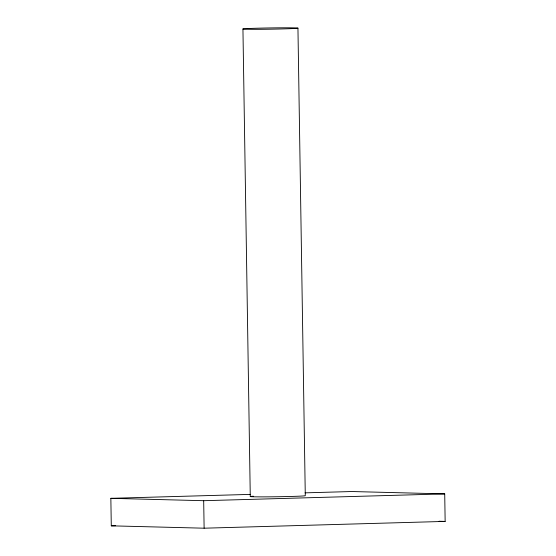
<?xml version="1.0" encoding="UTF-8"?>
<svg xmlns="http://www.w3.org/2000/svg" width="556" height="556" viewBox="0 0 556 556"><rect width="100%" height="100%" fill="white"/><g stroke="black" fill="none" stroke-linecap="round" stroke-linejoin="round"><path stroke-width="0.83" d="M305.063 492.852L351.878 491.532L444.717 493.902L445.147 521.403L204.121 528.2L111.283 525.83L110.852 498.329L250.443 494.388M110.852 498.329L203.684 500.699L444.717 493.902M111.283 525.83L115.62 525.705M439.073 521.25L445.147 521.403M297.946 28.141A27.515 0.625 -0.9 0 1 256.198 29.315A27.515 0.625 -0.9 0 1 257.178 28.217A27.515 0.625 -0.9 0 1 297.946 28.141L305.286 495.695A27.515 0.625 -0.9 0 1 270.98 496.828A27.515 0.625 -0.9 0 1 253.369 496.209M242.937 28.975L250.276 496.536M203.684 500.699L204.121 528.2"/></g></svg>
